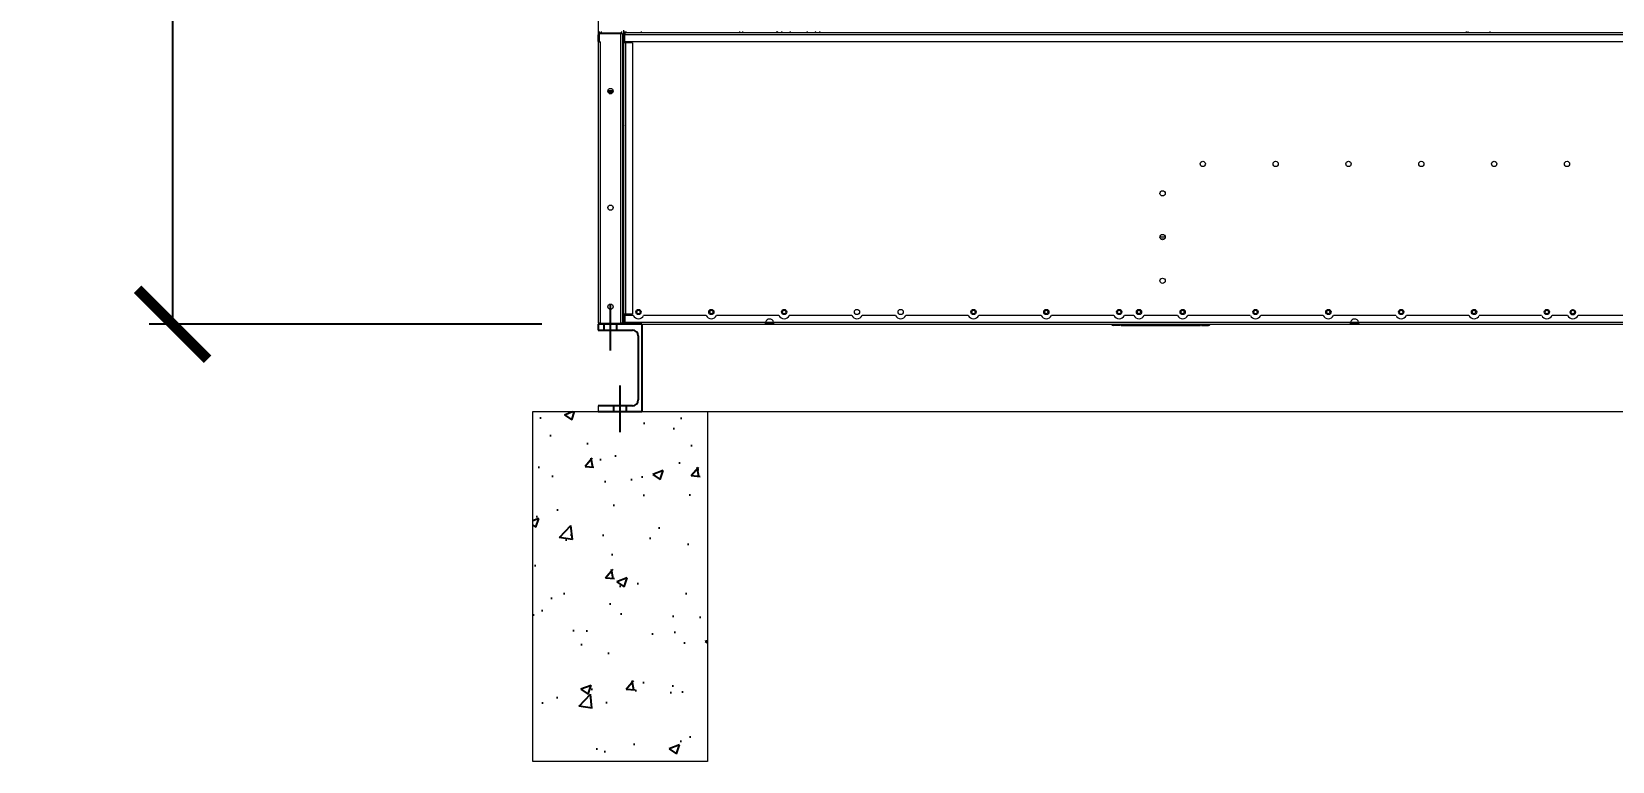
# Model space of a CAD drawing. Header units: millimetres. Extents: x 2913 to 35025, y 2470 to 25178.
# Drawn here: x 22571 to 25284, y 9528 to 10780 of the extents above; entities that cross this region are included whole.
import ezdxf

# ---------------------------------------------------------------- set-up
doc = ezdxf.new("R2010")
doc.units = ezdxf.units.MM
doc.linetypes.add('CENTERX2', pattern=[4, 2.5, -0.5, 0.5, -0.5])
doc.layers.add('냉각탑_dim', color=1, linetype='Continuous')
doc.styles.add('HY울릉도L', font='')
doc.styles.get('HY울릉도L').set_extended_font_data('HY울릉도L')
doc.dimstyles.new('성지DIM', dxfattribs={"dimtxt": 3.5, "dimasz": 3, "dimexe": 1, "dimexo": 2.5, "dimgap": 2, "dimtad": 1, "dimdec": 0, "dimzin": 3, "dimdsep": 46, "dimtxsty": 'HY울릉도L', "dimblk": 'ARCHTICK', "dimcen": -2, "dimclrd": 256, "dimclre": 256, "dimclrt": 7, "dimadec": 0, "dimazin": 0, "dimtfac": 1, "dimtdec": 0, "dimtofl": 0, "dimtmove": 0, "dimatfit": 3, "dimfxl": 1, "dimtolj": 1, "dimtzin": 0, "dimlwe": -1, "dimarcsym": 0})

# ---------------------------------------------------------------- blocks, each defined once
blk = doc.blocks.new('_ArchTick')
at = {"color": 0, "linetype": 'ByBlock', "const_width": 0.15}
blk.add_lwpolyline([(-0.5, -0.5), (0.5, 0.5)], dxfattribs=at)
blk = doc.blocks.new('*D314')
at = {"layer": 'Defpoints', "color": 0, "transparency": 16777216}
for p in [(23547.2, 13877.9), (22813.2, 10277.9), (23547.2, 10277.9)]:
    blk.add_point(p, dxfattribs=at)
at = {"layer": '냉각탑_dim', "transparency": 16777216}
for p, q in [((23447.2, 13877.9), (22773.2, 13877.9)), ((23447.2, 10277.9), (22773.2, 10277.9))]:
    blk.add_line(p, q, dxfattribs=at)
at = {"layer": '냉각탑_dim', "lineweight": -2, "transparency": 16777216}
blk.add_line((22813.2, 13877.9), (22813.2, 10277.9), dxfattribs=at)
at = {"layer": '냉각탑_dim', "lineweight": -2, "transparency": 16777216, "xscale": 120, "yscale": 120, "zscale": 120}
for p, rotation in [((22813.2, 13877.9), 90), ((22813.2, 10277.9), 270)]:
    blk.add_blockref('_ArchTick', p, dxfattribs=dict(at, rotation=rotation))
at = {"layer": '냉각탑_dim', "color": 7, "transparency": 16777216, "insert": (22663.2, 12077.9), "char_height": 140, "attachment_point": 5, "rotation": 90, "style": 'HY울릉도L'}
blk.add_mtext('\\A1;3600', dxfattribs=at)
blk = doc.blocks.new('2')
at = {"color": 7, "lineweight": 20, "ltscale": 0.44375}
blk.add_line((23543.7, 11744.1), (23543.7, 10679.1), dxfattribs=at)
at = {"color": 7, "lineweight": 20, "ltscale": 0.004833}
for p, q in [((23543.7, 10762.9), (23543.7, 10774.5)), ((23589.5, 10762.9), (23589.5, 10774.5)), ((23602.8, 10760.9), (23591.2, 10760.9)), ((23589.5, 10292.9), (23589.5, 10281.3)), ((23602.8, 10294.9), (23591.2, 10294.9)), ((24439.3, 10275.9), (24427.7, 10275.9)), ((24579.3, 10275.9), (24590.9, 10275.9))]:
    blk.add_line(p, q, dxfattribs=at)
at = {"color": 7, "lineweight": 20, "ltscale": 0.000958937}
blk.add_line((23545.8, 10777.6), (23545.8, 10779.9), dxfattribs=at)
at = {"color": 7, "lineweight": 20, "ltscale": 0.005875}
for p, q in [((23545.8, 10762.1), (23545.8, 10776.2)), ((23587.7, 10775), (23587.7, 10760.9)), ((23587.7, 10294.9), (23587.7, 10280.8))]:
    blk.add_line(p, q, dxfattribs=at)
at = {"color": 7, "lineweight": 20, "ltscale": 0.01525}
for p, q in [((23582.4, 10776.2), (23545.8, 10776.2)), ((23582.4, 10277.9), (23545.8, 10277.9))]:
    blk.add_line(p, q, dxfattribs=at)
at = {"color": 7, "lineweight": 20, "ltscale": 0.014667}
for p, q in [((23547.2, 10777.9), (23582.4, 10777.9)), ((23547.2, 10279.6), (23582.4, 10279.6))]:
    blk.add_line(p, q, dxfattribs=at)
at = {"color": 7, "lineweight": 20, "ltscale": 0.000834157}
blk.add_line((23549.2, 10777.9), (23549.2, 10779.9), dxfattribs=at)
at = {"color": 7, "lineweight": 20, "ltscale": 0.000708334}
blk.add_line((23582.4, 10776.2), (23582.4, 10777.9), dxfattribs=at)
at = {"color": 7, "lineweight": 20, "ltscale": 0.001131}
for p, q in [((23585.1, 10776.2), (23582.4, 10776.2)), ((23585.1, 10279.6), (23582.4, 10279.6))]:
    blk.add_line(p, q, dxfattribs=at)
at = {"color": 7, "lineweight": 20, "ltscale": 0.206917}
blk.add_line((23582.4, 10279.6), (23582.4, 10776.2), dxfattribs=at)
at = {"color": 7, "lineweight": 20, "ltscale": 0.000414935}
for p, q in [((23584.1, 10776.2), (23584.8, 10776.9)), ((23586.8, 10430.9), (23586.1, 10431.6)), ((23584.1, 10279.6), (23584.8, 10278.9))]:
    blk.add_line(p, q, dxfattribs=at)
at = {"color": 7, "lineweight": 20, "ltscale": 0.00126}
blk.add_line((23584.4, 10777.2), (23584.4, 10780.3), dxfattribs=at)
at = {"color": 7, "lineweight": 20, "ltscale": 2.54818e-05}
blk.add_line((23585.7, 10774.5), (23585.7, 10774.5), dxfattribs=at)
at = {"color": 7, "lineweight": 20, "ltscale": 0.2055}
blk.add_line((23585.7, 10281.3), (23585.7, 10774.5), dxfattribs=at)
at = {"color": 7, "lineweight": 20, "ltscale": 0.002815}
blk.add_line((23587.7, 10775.9), (23587.7, 10782.6), dxfattribs=at)
at = {"color": 7, "lineweight": 20, "ltscale": 0.000708333}
for p, q in [((23589.5, 10775.9), (23587.7, 10775.9)), ((23589.5, 10775), (23587.7, 10775)), ((23545.8, 10279.6), (23545.8, 10277.9)), ((23582.4, 10279.6), (23582.4, 10277.9)), ((23589.5, 10280.8), (23587.7, 10280.8)), ((23589.5, 10279.9), (23587.7, 10279.9))]:
    blk.add_line(p, q, dxfattribs=at)
at = {"color": 7, "lineweight": 20, "ltscale": 0.000375}
for p, q in [((23587.7, 10775), (23587.7, 10775.9)), ((23587.7, 10280.8), (23587.7, 10279.9))]:
    blk.add_line(p, q, dxfattribs=at)
at = {"color": 7, "lineweight": 20}
for p, q in [((27698.1, 10777.9), (23589.5, 10777.9)), ((27698.1, 10774.5), (23589.5, 10774.5)), ((24412.3, 10762.9), (26361.3, 10762.9)), ((23621.3, 10277.9), (27666.1, 10277.9))]:
    blk.add_line(p, q, dxfattribs=at)
at = {"color": 7, "lineweight": 20, "ltscale": 0.001417}
for p, q in [((23589.5, 10777.9), (23589.5, 10774.5)), ((23591.2, 10760.9), (23587.7, 10760.9)), ((23591.2, 10294.9), (23587.7, 10294.9)), ((23547.2, 10279.6), (23543.7, 10279.6)), ((23589.5, 10277.9), (23589.5, 10281.3))]:
    blk.add_line(p, q, dxfattribs=at)
at = {"color": 7, "lineweight": 20, "ltscale": 0.000881921}
blk.add_line((23589.8, 10777.9), (23589.8, 10780), dxfattribs=at)
at = {"color": 7, "lineweight": 20, "ltscale": 0.000833333}
for p, q in [((23591.2, 10779.9), (23591.2, 10777.9)), ((23617.8, 10777.9), (23617.8, 10779.9)), ((23545.8, 10762.9), (23543.7, 10762.9)), ((23545.8, 10762.1), (23543.7, 10762.1)), ((23543.7, 10762.1), (23545.8, 10762.1)), ((23589.8, 10760.9), (23587.7, 10760.9)), ((23589.8, 10760.9), (23589.8, 10762.9)), ((23591.2, 10762.9), (23591.2, 10760.9)), ((23587.7, 10424.7), (23585.7, 10424.7)), ((23587.7, 10422.9), (23585.7, 10422.9)), ((23591.2, 10294.9), (23591.2, 10292.9)), ((23831, 10279.9), (23831, 10277.9)), ((23844.5, 10279.9), (23844.5, 10277.9)), ((24439.3, 10275.9), (24439.3, 10277.9)), ((24579.3, 10275.9), (24579.3, 10277.9)), ((24835, 10279.9), (24835, 10277.9)), ((24848.5, 10279.9), (24848.5, 10277.9))]:
    blk.add_line(p, q, dxfattribs=at)
at = {"color": 7, "lineweight": 20, "ltscale": 0.00083243}
for p, q in [((23786.5, 10777.9), (23786.5, 10779.9)), ((23786.7, 10777.9), (23786.7, 10779.9)), ((23791.9, 10777.9), (23791.9, 10779.9))]:
    blk.add_line(p, q, dxfattribs=at)
at = {"color": 7, "lineweight": 20, "ltscale": 0.00121}
for p, q in [((23850.6, 10779.9), (23848.5, 10777.9)), ((23851.9, 10779.9), (23849.8, 10777.9)), ((23859.5, 10779.9), (23857.4, 10777.9)), ((23871.6, 10777.9), (23873.7, 10779.9)), ((23902.7, 10779.9), (23900.6, 10777.9)), ((23914.8, 10777.9), (23917, 10779.9)), ((23922.4, 10777.9), (23924.5, 10779.9))]:
    blk.add_line(p, q, dxfattribs=at)
at = {"color": 7, "lineweight": 20, "ltscale": 0.000832431}
for p, q in [((25034.1, 10777.9), (25034.1, 10779.9)), ((25036.9, 10777.9), (25036.9, 10779.9))]:
    blk.add_line(p, q, dxfattribs=at)
at = {"color": 7, "lineweight": 20, "ltscale": 0.000833334}
for p, q in [((25074.1, 10779.9), (25074.1, 10777.9)), ((23589.8, 10292.9), (23589.8, 10294.9))]:
    blk.add_line(p, q, dxfattribs=at)
at = {"color": 7, "lineweight": 20, "ltscale": 0.201042}
for p, q in [((23543.7, 10762.1), (23543.7, 10279.6)), ((23547.2, 10762.1), (23547.2, 10279.6))]:
    blk.add_line(p, q, dxfattribs=at)
at = {"color": 7, "lineweight": 20, "ltscale": 0.000583333}
blk.add_line((23547.2, 10762.1), (23545.8, 10762.1), dxfattribs=at)
at = {"color": 7, "lineweight": 20, "ltscale": 0.194167}
for p, q in [((23587.7, 10294.9), (23587.7, 10760.9)), ((23591.2, 10294.9), (23591.2, 10760.9)), ((23602.8, 10760.9), (23602.8, 10294.9))]:
    blk.add_line(p, q, dxfattribs=at)
at = {"color": 7, "lineweight": 20, "ltscale": 0.307}
blk.add_line((23589.5, 10762.9), (24412.3, 10762.9), dxfattribs=at)
at = {"color": 7, "lineweight": 20, "ltscale": 0.003735}
blk.add_line((23569.2, 10677.5), (23560.3, 10677.5), dxfattribs=at)
at = {"color": 7, "lineweight": 20, "ltscale": 0.003614}
blk.add_line((23560.4, 10679.1), (23569.1, 10679.1), dxfattribs=at)
at = {"color": 7, "lineweight": 20, "ltscale": 0.003172}
blk.add_line((23568.6, 10675.5), (23560.9, 10675.5), dxfattribs=at)
at = {"color": 7, "lineweight": 20, "ltscale": 0.001718}
blk.add_line((23562.7, 10673.9), (23566.8, 10673.9), dxfattribs=at)
at = {"color": 7, "lineweight": 20, "ltscale": 0.053167}
blk.add_line((23585.7, 10492.7), (23585.7, 10620.3), dxfattribs=at)
at = {"color": 7, "lineweight": 20, "ltscale": 0.000833118}
blk.add_line((23585.7, 10620.3), (23587.7, 10620.3), dxfattribs=at)
at = {"color": 7, "lineweight": 20, "ltscale": 0.000833254}
blk.add_line((23587.7, 10492.7), (23585.7, 10492.7), dxfattribs=at)
at = {"color": 7, "lineweight": 20, "ltscale": 0.000834193}
blk.add_line((23585.7, 10427.9), (23587.7, 10427.9), dxfattribs=at)
at = {"color": 7, "lineweight": 20, "ltscale": 0.000547189}
blk.add_line((23587.1, 10431.6), (23585.7, 10431.6), dxfattribs=at)
at = {"color": 7, "lineweight": 20, "ltscale": 0.000832799}
blk.add_line((23585.7, 10422.9), (23587.7, 10422.9), dxfattribs=at)
at = {"color": 7, "lineweight": 20, "ltscale": 0.003726}
blk.add_line((24507.8, 10427.9), (24516.7, 10427.9), dxfattribs=at)
at = {"color": 7, "lineweight": 20, "ltscale": 0.002875}
blk.add_line((24508.8, 10424.5), (24515.7, 10424.5), dxfattribs=at)
at = {"color": 1, "linetype": 'CENTERX2', "ltscale": 50}
for p, q in [((23564.8, 10232.9), (23564.8, 10312.9)), ((23581.3, 10092.9), (23581.3, 10172.9))]:
    blk.add_line(p, q, dxfattribs=at)
at = {"color": 7, "lineweight": 20, "ltscale": 0.000834328}
blk.add_line((23585.7, 10282.9), (23587.7, 10282.9), dxfattribs=at)
at = {"color": 7, "lineweight": 20, "ltscale": 0.000128159}
blk.add_line((23588.1, 10294.9), (23587.7, 10294.9), dxfattribs=at)
at = {"color": 7, "lineweight": 20, "ltscale": 0.005987}
blk.add_line((23603.8, 10292.9), (23589.5, 10292.9), dxfattribs=at)
at = {"color": 7, "lineweight": 20, "ltscale": 0.044641}
for p, q in [((23728.8, 10292.9), (23621.7, 10292.9)), ((23853.8, 10292.9), (23746.7, 10292.9)), ((23978.8, 10292.9), (23871.7, 10292.9)), ((24178.8, 10292.9), (24071.7, 10292.9)), ((24303.8, 10292.9), (24196.7, 10292.9)), ((24428.8, 10292.9), (24321.7, 10292.9)), ((24662.8, 10292.9), (24555.7, 10292.9)), ((24787.8, 10292.9), (24680.7, 10292.9)), ((24912.8, 10292.9), (24805.7, 10292.9)), ((25037.8, 10292.9), (24930.7, 10292.9)), ((25162.8, 10292.9), (25055.7, 10292.9))]:
    blk.add_line(p, q, dxfattribs=at)
at = {"color": 7, "lineweight": 20, "ltscale": 0.023808}
for p, q in [((24053.8, 10292.9), (23996.7, 10292.9)), ((24537.8, 10292.9), (24480.7, 10292.9))]:
    blk.add_line(p, q, dxfattribs=at)
at = {"color": 7, "lineweight": 20, "ltscale": 0.006725}
blk.add_line((24462.8, 10292.9), (24446.7, 10292.9), dxfattribs=at)
at = {"color": 7, "lineweight": 20, "ltscale": 0.0111}
blk.add_line((25207.3, 10292.9), (25180.7, 10292.9), dxfattribs=at)
at = {"color": 7, "lineweight": 20, "ltscale": 1.93507e-05}
blk.add_line((25216.2, 10287.4), (25216.3, 10287.4), dxfattribs=at)
at = {"color": 7, "lineweight": 20, "ltscale": 0.007604}
for p, q in [((25243.4, 10292.9), (25225.2, 10292.9)), ((25462.3, 10292.9), (25243.4, 10292.9))]:
    blk.add_line(p, q, dxfattribs=at)
at = {"lineweight": 20}
blk.add_line((23616.7, 10277.9), (23543.7, 10277.9), dxfattribs=at)
at = {"color": 7, "lineweight": 25, "ltscale": 0.008333}
blk.add_line((23543.7, 10277.9), (23543.7, 10267.9), dxfattribs=at)
at = {"color": 7, "lineweight": 25, "ltscale": 0.125}
for p, q in [((23618.8, 10277.9), (23543.7, 10277.9)), ((23543.7, 10127.9), (23618.8, 10127.9))]:
    blk.add_line(p, q, dxfattribs=at)
at = {"color": 7, "lineweight": 25, "ltscale": 0.05125}
for p, q in [((23543.7, 10267.9), (23602.3, 10267.9)), ((23602.3, 10137.9), (23543.7, 10137.9))]:
    blk.add_line(p, q, dxfattribs=at)
at = {"color": 7, "lineweight": 20, "ltscale": 0.280701}
blk.add_line((23545.1, 10277.9), (23580.3, 10277.9), dxfattribs=at)
for p, q in [((23553.8, 10267.9), (23553.8, 10277.9)), ((23575.8, 10267.9), (23575.8, 10277.9)), ((23570.3, 10127.9), (23570.3, 10137.9)), ((23592.3, 10127.9), (23592.3, 10137.9))]:
    blk.add_line(p, q)
at = {"color": 7, "lineweight": 20, "ltscale": 0.002932}
blk.add_line((23582.4, 10277.9), (23589.4, 10277.9), dxfattribs=at)
at = {"color": 7, "lineweight": 20, "ltscale": 2.38284e-05}
blk.add_line((23585.7, 10281.2), (23585.7, 10281.3), dxfattribs=at)
at = {"color": 7, "lineweight": 20, "ltscale": 0.000837638}
blk.add_line((23587.7, 10281.1), (23585.7, 10281.1), dxfattribs=at)
at = {"color": 7, "lineweight": 20, "ltscale": 0.100609}
blk.add_line((23589.5, 10281.3), (23830.9, 10281.3), dxfattribs=at)
at = {"color": 7, "lineweight": 20, "ltscale": 0.100651}
blk.add_line((23589.5, 10277.9), (23831, 10277.9), dxfattribs=at)
at = {"color": 7, "lineweight": 20, "ltscale": 0.004083}
blk.add_line((23611.5, 10277.9), (23621.3, 10277.9), dxfattribs=at)
at = {"color": 7, "lineweight": 25, "ltscale": 0.091667}
blk.add_line((23612.3, 10257.9), (23612.3, 10147.9), dxfattribs=at)
at = {"ltscale": 25}
blk.add_line((23618.8, 10277.9), (23618.8, 10127.9), dxfattribs=at)
at = {"color": 7, "lineweight": 20, "ltscale": 0.005698}
for p, q in [((23830.9, 10281.3), (23844.6, 10281.3)), ((24834.9, 10281.3), (24848.6, 10281.3))]:
    blk.add_line(p, q, dxfattribs=at)
at = {"color": 7, "lineweight": 20, "ltscale": 0.005614}
for p, q in [((23831, 10279.9), (23844.5, 10279.9)), ((23831, 10277.9), (23844.5, 10277.9)), ((24835, 10279.9), (24848.5, 10279.9)), ((24835, 10277.9), (24848.5, 10277.9))]:
    blk.add_line(p, q, dxfattribs=at)
at = {"color": 7, "lineweight": 20, "ltscale": 0.412719}
blk.add_line((23844.5, 10277.9), (24835, 10277.9), dxfattribs=at)
at = {"color": 7, "lineweight": 20, "ltscale": 0.412635}
blk.add_line((23844.6, 10281.3), (24834.9, 10281.3), dxfattribs=at)
at = {"color": 7, "lineweight": 20, "ltscale": 0.000833651}
for p, q in [((24441.3, 10275.9), (24441.3, 10277.9)), ((24577.3, 10275.9), (24577.3, 10277.9))]:
    blk.add_line(p, q, dxfattribs=at)
at = {"color": 7, "lineweight": 20, "ltscale": 0.056667}
blk.add_line((24441.3, 10275.9), (24577.3, 10275.9), dxfattribs=at)
at = {"color": 7, "lineweight": 20, "ltscale": 0.17433}
blk.add_line((24848.5, 10277.9), (25266.9, 10277.9), dxfattribs=at)
at = {"color": 7, "lineweight": 20, "ltscale": 0.171731}
blk.add_line((24848.6, 10281.3), (25426.8, 10281.3), dxfattribs=at)
at = {"color": 7, "lineweight": 15, "ltscale": 0.0625}
blk.add_line((23543.7, 10137.9), (23543.7, 10127.9), dxfattribs=at)
at = {"lineweight": 5}
blk.add_line((23618.8, 10127.9), (27668.8, 10127.9), dxfattribs=at)
at = {"color": 7, "lineweight": 20}
for centre, radius in [((23564.8, 10677.9), 4.5), ((24581.3, 10552.9), 4.5), ((24706.3, 10552.9), 4.5), ((24831.3, 10552.9), 4.5), ((24956.3, 10552.9), 4.5), ((25081.3, 10552.9), 4.5), ((25206.3, 10552.9), 4.5), ((24512.3, 10502.4), 4.5), ((23564.8, 10477.9), 4.5), ((24512.3, 10427.4), 4.5), ((24512.3, 10352.4), 4.5), ((23564.8, 10307.9), 4.5), ((23612.8, 10298.9), 4.5), ((23612.8, 10298.9), 3), ((23737.8, 10298.9), 4.5), ((23737.8, 10298.9), 3), ((23862.8, 10298.9), 4.5), ((23862.8, 10298.9), 3), ((23987.8, 10298.9), 4.5), ((24062.8, 10298.9), 4.5), ((24187.8, 10298.9), 4.5), ((24187.8, 10298.9), 3), ((24312.8, 10298.9), 4.5), ((24312.8, 10298.9), 3), ((24437.8, 10298.9), 4.5), ((24437.8, 10298.9), 3), ((24471.8, 10298.9), 4.5), ((24471.8, 10298.9), 3), ((24546.8, 10298.9), 4.5), ((24546.8, 10298.9), 3), ((24671.8, 10298.9), 4.5), ((24671.8, 10298.9), 3), ((24796.8, 10298.9), 4.5), ((24796.8, 10298.9), 3), ((24921.8, 10298.9), 4.5), ((24921.8, 10298.9), 3), ((25046.8, 10298.9), 4.5), ((25046.8, 10298.9), 3), ((25171.8, 10298.9), 4.5), ((25171.8, 10298.9), 3), ((25216.3, 10298.4), 4.5), ((25216.3, 10298.9), 3)]:
    blk.add_circle(centre, radius, dxfattribs=at)
for centre, radius, start, end in [((23547.2, 10774.5), 3.4, 90, 180), ((23582.4, 10774.5), 3.4, 0, 90), ((23544.9, 10680.3), 1.2, 180, 180.7349), ((23544.9, 10672.7), 1.2, 179.2651, 180), ((23584.4, 10433.3), 3.4, 294.3157, 359.0524), ((23612.8, 10297.4), 10, 206.7437, 333.2563), ((23737.8, 10297.4), 10, 206.7437, 333.2563), ((23837.8, 10279.8), 7, 12.3734, 167.6266), ((23862.8, 10297.4), 10, 206.7437, 333.2563), ((23987.8, 10297.4), 10, 206.7437, 333.2563), ((24062.8, 10297.4), 10, 206.7437, 333.2563), ((24187.8, 10297.4), 10, 206.7437, 333.2563), ((24312.8, 10297.4), 10, 206.7437, 333.2563), ((24437.8, 10297.4), 10, 206.7437, 333.2563), ((24471.8, 10297.4), 10, 206.7437, 333.2563), ((24546.8, 10297.4), 10, 206.7437, 333.2563), ((24671.8, 10297.4), 10, 206.7437, 333.2563), ((24796.8, 10297.4), 10, 206.7437, 333.2563), ((24841.8, 10279.8), 7, 12.3734, 167.6266), ((24921.8, 10297.4), 10, 206.7437, 333.2563), ((25046.8, 10297.4), 10, 206.7437, 333.2563), ((25171.8, 10297.4), 10, 206.7437, 333.2563), ((25216.3, 10297.4), 10, 206.7437, 333.2563), ((25216.3, 10297.9), 4.5, 3.185, 176.8155), ((23547.2, 10281.3), 3.4, 210, 245.6841), ((23582.4, 10281.3), 3.4, 270, 0), ((23591.2, 10281.3), 3.4, 204.3161, 239.9997), ((23847.3, 10278.9), 16.6, 171.9124, 179.4428), ((23828.2, 10278.9), 16.6, 0.5572, 8.0877), ((24427.7, 10279.3), 3.4, 204.3017, 270), ((24427.7, 10279.3), 1.4, 268.112, 270), ((24590.9, 10279.3), 3.4, 270, 335.6983), ((24590.9, 10279.3), 1.4, 270, 271.888), ((24851.3, 10278.9), 16.6, 171.9124, 179.4428), ((24832.2, 10278.9), 16.6, 0.5572, 8.0877)]:
    blk.add_arc(centre, radius, start, end, dxfattribs=at)
at = {"color": 7, "lineweight": 25}
for centre, start, end in [((23602.3, 10257.9), 0, 90), ((23602.3, 10147.9), 270, 0)]:
    blk.add_arc(centre, 10, start, end, dxfattribs=at)
at = {"color": 7, "lineweight": 20}
for points in [[(23585.1, 10776.2), (23585.3, 10775.8), (23585.5, 10775.5), (23585.7, 10775.2), (23585.7, 10774.8), (23585.7, 10774.5)], [(23587.1, 10431.6), (23587.3, 10431.9), (23587.5, 10432.2), (23587.7, 10432.6), (23587.7, 10432.9), (23587.7, 10433.3)], [(23585.1, 10279.6), (23585.3, 10279.9), (23585.5, 10280.3), (23585.7, 10280.6), (23585.7, 10280.9), (23585.7, 10281.3)], [(23831, 10279.9), (23830.9, 10279.9), (23830.9, 10279.9), (23830.8, 10279.9), (23830.8, 10280), (23830.8, 10280.1)], [(23844.7, 10280.1), (23844.7, 10280), (23844.7, 10279.9), (23844.6, 10279.9), (23844.6, 10279.9), (23844.5, 10279.9)], [(24835, 10279.9), (24834.9, 10279.9), (24834.9, 10279.9), (24834.8, 10279.9), (24834.8, 10280), (24834.8, 10280.1)], [(24848.7, 10280.1), (24848.7, 10280), (24848.7, 10279.9), (24848.6, 10279.9), (24848.6, 10279.9), (24848.5, 10279.9)]]:
    blk.add_open_spline(points, degree=5, dxfattribs=at)
for points, knots in [([(23585.7, 10620.3), (23585.7, 10620.2), (23585.8, 10620.1), (23585.9, 10620), (23586.1, 10619.7), (23586.6, 10619.5), (23587, 10619.4), (23587.3, 10619.2), (23587.7, 10619.1)], [0, 0, 0, 0, 0, 0, 2.033975, 2.033975, 2.033975, 5.485293, 5.485293, 5.485293, 5.485293, 5.485293, 5.485293]), ([(23831, 10277.9), (23830.9, 10277.9), (23830.9, 10277.9), (23830.8, 10278), (23830.8, 10278.3), (23830.8, 10278.6), (23830.8, 10278.8), (23830.8, 10278.9), (23830.8, 10279.1)], [0, 0, 0, 0, 0, 0, 3.009, 3.009, 3.009, 4.870321, 4.870321, 4.870321, 4.870321, 4.870321, 4.870321]), ([(23844.8, 10279.1), (23844.8, 10278.8), (23844.7, 10278.4), (23844.7, 10278.2), (23844.6, 10278), (23844.5, 10277.9), (23844.5, 10277.9), (23844.5, 10277.9), (23844.5, 10277.9)], [0, 0, 0, 0, 0, 0, 3.956241, 3.956241, 3.956241, 4.866694, 4.866694, 4.866694, 4.866694, 4.866694, 4.866694]), ([(24835, 10277.9), (24834.9, 10277.9), (24834.9, 10277.9), (24834.8, 10278), (24834.8, 10278.3), (24834.8, 10278.6), (24834.8, 10278.8), (24834.8, 10278.9), (24834.8, 10279.1)], [0, 0, 0, 0, 0, 0, 3.009, 3.009, 3.009, 4.870321, 4.870321, 4.870321, 4.870321, 4.870321, 4.870321]), ([(24848.8, 10279.1), (24848.8, 10278.8), (24848.7, 10278.4), (24848.7, 10278.2), (24848.6, 10278), (24848.5, 10277.9), (24848.5, 10277.9), (24848.5, 10277.9), (24848.5, 10277.9)], [0, 0, 0, 0, 0, 0, 3.956241, 3.956241, 3.956241, 4.866694, 4.866694, 4.866694, 4.866694, 4.866694, 4.866694])]:
    blk.add_open_spline(points, degree=5, knots=knots, dxfattribs=at)

msp = doc.modelspace()

# ---------------------------------------------------------------- hatches: boundary and pattern name
h = msp.add_hatch()
h.set_pattern_fill('AR-CONC', color=4)
h.set_pattern_definition([(50, (-858342.47, -173720.16), (182.18467, -15.939086), [19.05, -209.55]), (355, (-858342.47, -173720.16), (-35.24342, 191.056845), [15.24, -167.640584]), (100.451445, (-858327.28, -173721.49), (146.941247, 175.117752), [16.19001, -178.090245]), (46.1842, (-858342.47, -173669.36), (271.07904, -42.04233), [28.575, -314.325]), (96.635558, (-858319.88, -173672.86), (237.404134, 247.426125), [24.28502, -267.13561]), (351.18415, (-858342.47, -173669.36), (237.40413, 247.426125), [22.85997, -251.45973]), (21, (-858317.07, -173682.06), (151.614391, -102.265198), [19.05, -209.55]), (326, (-858317.07, -173682.06), (61.80203, 184.187966), [15.24, -167.64]), (71.451445, (-858304.43, -173690.58), (213.41642, 81.92277), [16.19001, -178.089938]), (37.5, (-858342.465, -173720.16), (3.0886033, 84.555039), [0, -165.608, 0, -170.18, 0, -168.275]), (7.5, (-858342.465, -173720.16), (66.8196625, 100.180575), [0, -97.028, 0, -161.798, 0, -64.135]), (327.5, (-858399.11, -173720.16), (135.590595, -5.728744), [0, -63.5, 0, -198.12, 0, -262.89]), (317.5, (-858424.51, -173720.16), (148.129181, 25.426491), [0, -82.55, 0, -131.572, 0, -186.69])])
h.paths.add_polyline_path([(23731.3, 10127.9), (23431.3, 10127.9), (23431.3, 9527.9), (23731.3, 9527.9)])

# ---------------------------------------------------------------- linework, layer by layer
at = {"lineweight": 5}
msp.add_line((23731.3, 9527.9), (23431.3, 9527.9), dxfattribs=at)
at = {"lineweight": 5, "elevation": 0}
msp.add_lwpolyline([(23431.3, 9527.9), (23431.3, 10127.9), (23731.3, 10127.9), (23731.3, 9527.9)], dxfattribs=at)

# ---------------------------------------------------------------- block references
msp.add_blockref('2', (0, 0))

# ---------------------------------------------------------------- dimensions: what is measured, and where the dimension line sits
at = {"layer": '냉각탑_dim'}
dim = msp.add_linear_dim(base=(22813.2, 10277.9), p1=(23547.2, 13877.9), p2=(23547.2, 10277.9), angle=90, dimstyle='성지DIM', override={"dimscale": 40}, dxfattribs=at)
dim.commit()
dim.dimension.update_dxf_attribs({"geometry": '*D314', "text_midpoint": (22663.2, 12077.9)})

doc.saveas('drawing.dxf')
